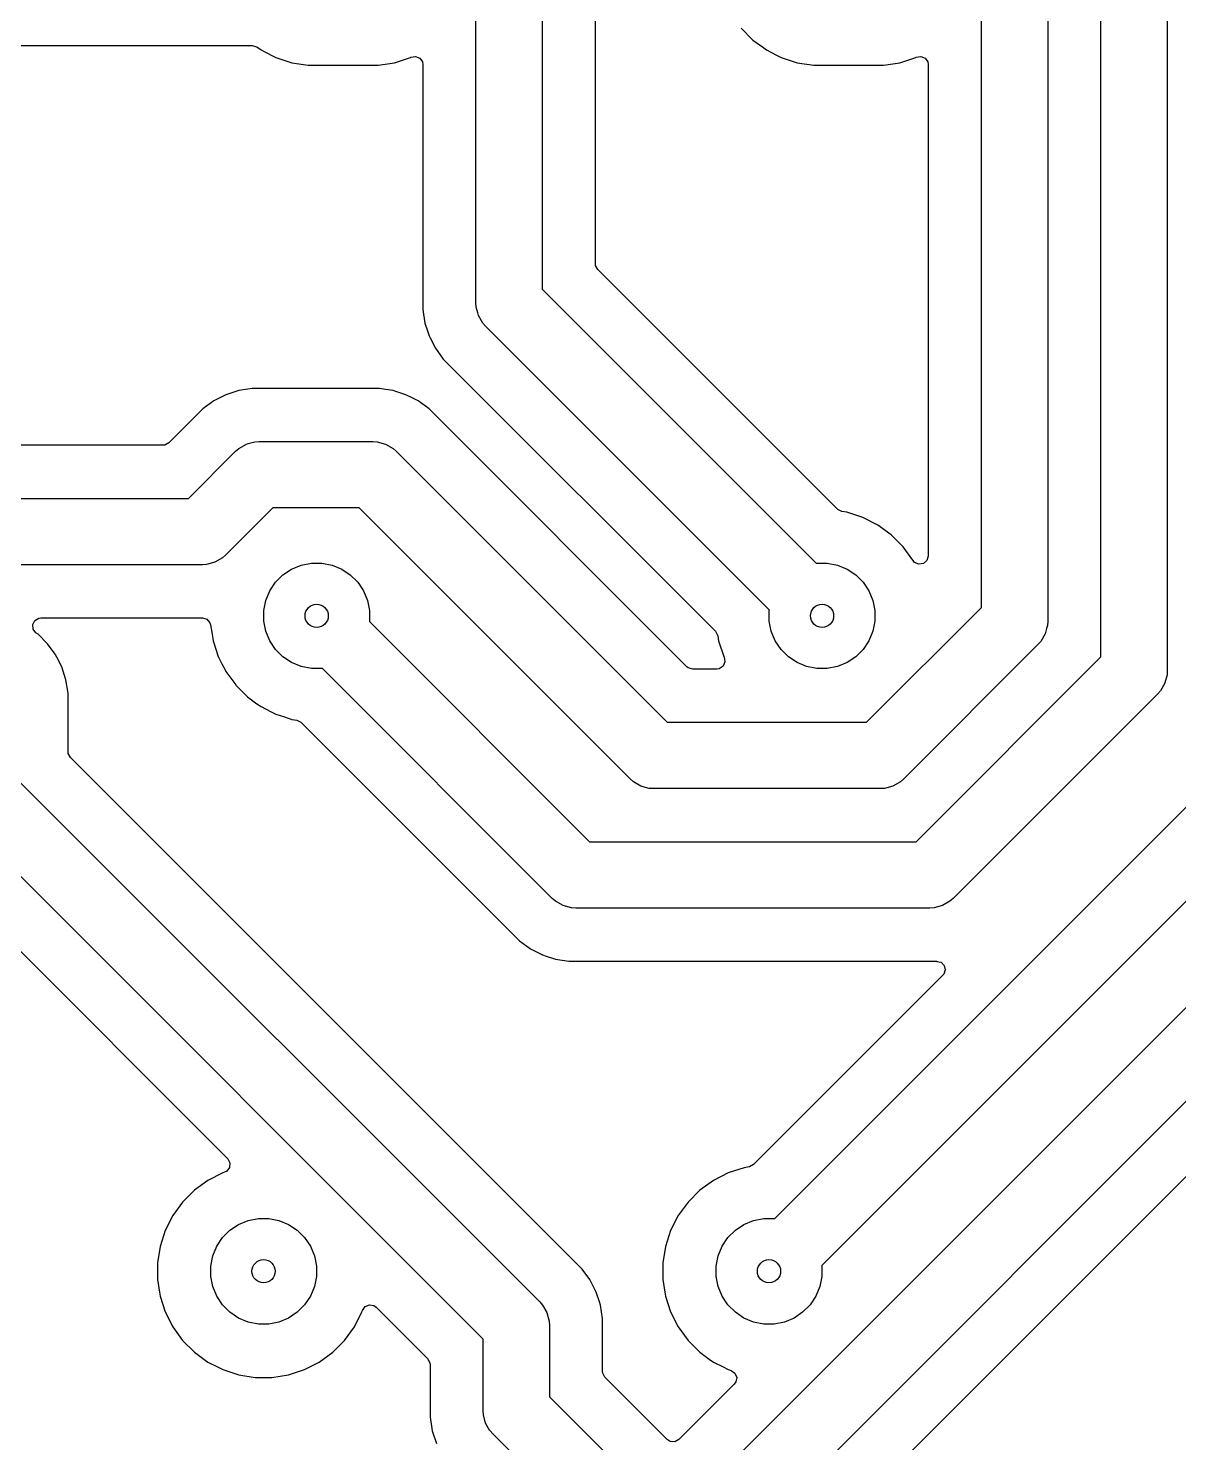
# Model space of a CAD drawing. Extents: x 20 to 124, y -124 to -20.
# Drawn here: x 71.23 to 88.57, y -88.19 to -66.87 of the extents above; entities that cross this region are included whole.
import ezdxf

# ---------------------------------------------------------------- set-up
doc = ezdxf.new("R2010")
doc.units = 0
doc.layers.add('BLACK', color=7, linetype='CONTINUOUS')
doc.layers.add('WHITE', color=7, linetype='CONTINUOUS')

msp = doc.modelspace()

# ---------------------------------------------------------------- linework, layer by layer
at = {"layer": 'BLACK', "linetype": 'CONTINUOUS'}
for p, q in [((88.4003, -56.5288), (88.4003, -76.5477)), ((87.4003, -76.340593), (87.4003, -56.735906)), ((86.5967, -60.744), (86.5967, -75.8033)), ((85.5967, -75.596193), (85.5967, -61.2425)), ((78.9767, -63.475195), (78.9767, -70.797094)), ((77.9767, -71.0042), (77.9767, -63.7825)), ((79.7772, -70.414153), (79.7772, -64.065219)), ((81.974205, -66.865154), (82.152345, -67.043294)), ((70.424348, -67.123), (71.897648, -67.123)), ((71.897648, -67.123), (74.601762, -67.123)), ((74.601762, -67.123), (74.668801, -67.142685)), ((74.668801, -67.142685), (74.674637, -67.146675)), ((74.674637, -67.146675), (74.736155, -67.19137)), ((82.152345, -67.043294), (82.15235, -67.043298)), ((82.15235, -67.043298), (82.294647, -67.146682)), ((82.294647, -67.146682), (82.356155, -67.19137)), ((74.736155, -67.19137), (74.7738, -67.210551)), ((74.7738, -67.210551), (74.960616, -67.305739)), ((74.960616, -67.305739), (74.960618, -67.305739)), ((74.960618, -67.305739), (74.960621, -67.305741)), ((74.960621, -67.305741), (75.200215, -67.38359)), ((76.749785, -67.38359), (76.989379, -67.305741)), ((76.989379, -67.305741), (76.995899, -67.302418)), ((76.995899, -67.302418), (77.064565, -67.289518)), ((77.064565, -67.289518), (77.129308, -67.31579)), ((77.129308, -67.31579), (77.169569, -67.372893)), ((77.169569, -67.372893), (77.1762, -67.4129)), ((82.356155, -67.19137), (82.499184, -67.264247)), ((82.499184, -67.264247), (82.580616, -67.305739)), ((82.580616, -67.305739), (82.580618, -67.305739)), ((82.580618, -67.305739), (82.580621, -67.305741)), ((82.580621, -67.305741), (82.820215, -67.38359)), ((84.369785, -67.38359), (84.609379, -67.305741)), ((84.609379, -67.305741), (84.615899, -67.302418)), ((84.615899, -67.302418), (84.684565, -67.289518)), ((84.684565, -67.289518), (84.749308, -67.31579)), ((84.749308, -67.31579), (84.789569, -67.372893)), ((84.789569, -67.372893), (84.7962, -67.4129)), ((75.200215, -67.38359), (75.449038, -67.423)), ((75.449038, -67.423), (75.449039, -67.423)), ((75.449039, -67.423), (76.500961, -67.423)), ((76.500961, -67.423), (76.500962, -67.423)), ((76.500962, -67.423), (76.749785, -67.38359)), ((77.1762, -67.4129), (77.1762, -71.106551)), ((82.820215, -67.38359), (83.069038, -67.423)), ((83.069038, -67.423), (83.069039, -67.423)), ((83.069039, -67.423), (84.120961, -67.423)), ((84.120961, -67.423), (84.120962, -67.423)), ((84.120962, -67.423), (84.369785, -67.38359)), ((84.7962, -67.4129), (84.7962, -74.82313)), ((80.949493, -89.3598), (102.2217, -68.087593)), ((103.075254, -68.648253), (81.656594, -90.066911)), ((82.908629, -89.946954), (103.56185, -69.293732)), ((79.780034, -70.440511), (79.7772, -70.414153)), ((79.813519, -70.501834), (79.780034, -70.440511)), ((83.426407, -74.114723), (79.813519, -70.501834)), ((82.482278, -84.808115), (96.7317, -70.558693)), ((78.9767, -70.797094), (83.107721, -74.928115)), ((77.1762, -71.106551), (77.208222, -71.308734)), ((77.980977, -71.069447), (77.9767, -71.0042)), ((77.980977, -71.069463), (77.980977, -71.069447)), ((78.004317, -71.156567), (77.980977, -71.069463)), ((78.01476, -71.195542), (78.004317, -71.156567)), ((78.080023, -71.308581), (78.01476, -71.195542)), ((97.585253, -71.119354), (83.189384, -85.515221)), ((77.208222, -71.308734), (77.245986, -71.424958)), ((77.245986, -71.424958), (77.27148, -71.503419)), ((78.080038, -71.308596), (78.080023, -71.308581)), ((78.123147, -71.357753), (78.080038, -71.308596)), ((82.400615, -75.635221), (78.123147, -71.357753)), ((77.27148, -71.503419), (77.271481, -71.50342)), ((77.271481, -71.50342), (77.271482, -71.503424)), ((77.271482, -71.503424), (77.28572, -71.531366)), ((77.28572, -71.531366), (77.364413, -71.685811)), ((77.364413, -71.685811), (77.484734, -71.851419)), ((77.484734, -71.851419), (77.484735, -71.85142)), ((77.484735, -71.85142), (77.484736, -71.851421)), ((77.484736, -71.851421), (81.587223, -75.953907)), ((74.025386, -72.482615), (73.859786, -72.602928)), ((74.207781, -72.389678), (74.025386, -72.482615)), ((74.207784, -72.389677), (74.207781, -72.389678)), ((74.402461, -72.326423), (74.207784, -72.389677)), ((74.402464, -72.326423), (74.402461, -72.326423)), ((74.537254, -72.305073), (74.402464, -72.326423)), ((74.604649, -72.294399), (74.537254, -72.305073)), ((74.809352, -72.294399), (74.604649, -72.294399)), ((74.814463, -72.294399), (74.809352, -72.294399)), ((74.814487, -72.2944), (74.814463, -72.294399)), ((76.524551, -72.2944), (74.814487, -72.2944)), ((76.524552, -72.2944), (76.524551, -72.2944)), ((76.611935, -72.30824), (76.524552, -72.2944)), ((76.72673, -72.326422), (76.611935, -72.30824)), ((76.726731, -72.326422), (76.72673, -72.326422)), ((76.726735, -72.326423), (76.726731, -72.326422)), ((76.753498, -72.335119), (76.726735, -72.326423)), ((76.921419, -72.38968), (76.753498, -72.335119)), ((77.012614, -72.436146), (76.921419, -72.38968)), ((77.103811, -72.482613), (77.012614, -72.436146)), ((77.269419, -72.602934), (77.103811, -72.482613)), ((73.859782, -72.602932), (73.347034, -73.115681)), ((73.859786, -72.602928), (73.859782, -72.602932)), ((77.269421, -72.602936), (77.269419, -72.602934)), ((81.156966, -76.490481), (77.269421, -72.602936)), ((73.347034, -73.115681), (73.285711, -73.149166)), ((74.402619, -73.198223), (74.515658, -73.13296)), ((74.515658, -73.13296), (74.542301, -73.12582)), ((74.542301, -73.12582), (74.641737, -73.099177)), ((74.641737, -73.099177), (74.641752, -73.099177)), ((74.641752, -73.099177), (74.707, -73.0949)), ((74.707, -73.0949), (76.4222, -73.0949)), ((76.4222, -73.0949), (76.487448, -73.099177)), ((76.487448, -73.099177), (76.487463, -73.099177)), ((76.487463, -73.099177), (76.611135, -73.132315)), ((76.611135, -73.132315), (76.613542, -73.13296)), ((76.613542, -73.13296), (76.726581, -73.198223)), ((73.259353, -73.152), (69.746142, -73.152)), ((73.285711, -73.149166), (73.259353, -73.152)), ((73.642294, -73.9525), (74.353447, -73.241346)), ((74.353447, -73.241346), (74.402611, -73.19823)), ((74.402611, -73.19823), (74.402619, -73.198223)), ((76.726581, -73.198223), (76.726596, -73.198238)), ((76.726596, -73.198238), (76.775753, -73.241347)), ((76.775753, -73.241347), (80.861707, -77.3273)), ((69.048429, -73.9525), (73.642294, -73.9525)), ((74.914107, -74.0949), (74.202953, -74.806053)), ((76.215094, -74.0949), (74.914107, -74.0949)), ((80.301046, -78.180853), (76.215094, -74.0949)), ((83.431554, -74.119585), (83.426407, -74.114723)), ((83.494689, -74.149515), (83.431554, -74.119585)), ((83.569783, -74.161409), (83.494689, -74.149515)), ((83.569785, -74.16141), (83.569783, -74.161409)), ((83.809379, -74.239259), (83.569785, -74.16141)), ((84.033845, -74.35363), (83.809379, -74.239259)), ((84.033847, -74.353631), (84.033845, -74.35363)), ((84.033848, -74.353632), (84.033847, -74.353631)), ((84.237649, -74.501701), (84.033848, -74.353632)), ((84.237654, -74.501705), (84.237649, -74.501701)), ((84.415794, -74.679845), (84.237654, -74.501705)), ((74.202953, -74.806053), (74.153796, -74.849161)), ((84.415798, -74.67985), (84.415794, -74.679845)), ((84.56387, -74.883655), (84.415798, -74.67985)), ((84.7962, -74.82313), (84.776515, -74.890169)), ((73.8494, -74.9525), (69.048429, -74.9525)), ((73.914648, -74.948223), (73.8494, -74.9525)), ((73.914663, -74.948223), (73.914648, -74.948223)), ((74.040742, -74.91444), (73.914663, -74.948223)), ((74.153781, -74.849177), (74.040742, -74.91444)), ((74.153796, -74.849161), (74.153781, -74.849177)), ((75.067485, -75.104092), (75.197883, -75.016963)), ((75.197883, -75.016963), (75.342772, -74.956948)), ((75.342772, -74.956948), (75.496586, -74.926352)), ((75.496586, -74.926352), (75.653414, -74.926352)), ((75.653414, -74.926352), (75.807228, -74.956948)), ((75.807228, -74.956948), (75.952117, -75.016963)), ((75.952117, -75.016963), (76.082515, -75.104092)), ((83.107721, -74.928115), (83.116586, -74.926352)), ((83.116586, -74.926352), (83.273414, -74.926352)), ((83.273414, -74.926352), (83.427228, -74.956948)), ((83.427228, -74.956948), (83.572117, -75.016963)), ((83.572117, -75.016963), (83.702515, -75.104092)), ((84.566415, -74.887807), (84.56387, -74.883655)), ((84.56762, -74.887068), (84.566415, -74.887807)), ((84.590997, -74.916843), (84.56762, -74.887068)), ((84.654553, -74.945868), (84.590997, -74.916843)), ((84.723711, -74.935924), (84.654553, -74.945868)), ((84.776515, -74.890169), (84.723711, -74.935924)), ((74.869463, -75.345383), (74.956592, -75.214985)), ((74.956592, -75.214985), (75.067485, -75.104092)), ((76.082515, -75.104092), (76.193408, -75.214985)), ((76.193408, -75.214985), (76.280537, -75.345383)), ((83.702515, -75.104092), (83.813408, -75.214985)), ((83.813408, -75.214985), (83.900537, -75.345383)), ((74.809448, -75.490272), (74.869463, -75.345383)), ((76.280537, -75.345383), (76.340552, -75.490272)), ((83.900537, -75.345383), (83.960552, -75.490272)), ((74.778852, -75.644086), (74.809448, -75.490272)), ((74.778852, -75.800914), (74.778852, -75.644086)), ((76.340552, -75.490272), (76.371148, -75.644086)), ((76.371148, -75.644086), (76.371148, -75.800914)), ((82.398852, -75.644086), (82.400615, -75.635221)), ((82.398852, -75.800914), (82.398852, -75.644086)), ((83.865594, -77.3273), (85.5967, -75.596193)), ((83.960552, -75.490272), (83.991148, -75.644086)), ((83.991148, -75.644086), (83.991148, -75.800914)), ((71.293321, -75.852375), (71.325926, -75.79058)), ((71.2993, -75.921989), (71.293321, -75.852375)), ((71.325926, -75.79058), (71.386765, -75.756223)), ((71.386765, -75.756223), (71.414851, -75.753)), ((71.414851, -75.753), (73.853475, -75.753)), ((73.853475, -75.753), (73.920514, -75.772685)), ((73.920514, -75.772685), (73.966269, -75.825489)), ((73.966269, -75.825489), (73.975947, -75.857599)), ((73.975947, -75.857599), (73.998585, -76.000528)), ((74.809448, -75.954728), (74.778852, -75.800914)), ((76.371148, -75.800914), (76.369384, -75.809778)), ((76.369384, -75.809778), (79.688607, -79.129)), ((82.429448, -75.954728), (82.398852, -75.800914)), ((83.991148, -75.800914), (83.960552, -75.954728)), ((86.592423, -75.868563), (86.58029, -75.913842)), ((86.5967, -75.8033), (86.592423, -75.868547)), ((86.592423, -75.868547), (86.592423, -75.868563)), ((71.341966, -75.977318), (71.2993, -75.921989)), ((71.373913, -76.000528), (71.341966, -75.977318)), ((71.518671, -76.145286), (71.373913, -76.000528)), ((73.998585, -76.000528), (74.01391, -76.097285)), ((74.01391, -76.097285), (74.09176, -76.336883)), ((74.869463, -76.099617), (74.809448, -75.954728)), ((74.956592, -76.230015), (74.869463, -76.099617)), ((81.587223, -75.953907), (81.620708, -76.01523)), ((81.620708, -76.01523), (81.622015, -76.022189)), ((81.622015, -76.022189), (81.633909, -76.097282)), ((81.633909, -76.097282), (81.71176, -76.336883)), ((82.489463, -76.099617), (82.429448, -75.954728)), ((82.576592, -76.230015), (82.489463, -76.099617)), ((83.900537, -76.099617), (83.813408, -76.230015)), ((83.960552, -75.954728), (83.900537, -76.099617)), ((86.493368, -76.107689), (86.450253, -76.156854)), ((86.493377, -76.107681), (86.493368, -76.107689)), ((86.55864, -75.994642), (86.493377, -76.107681)), ((86.58029, -75.913842), (86.55864, -75.994642)), ((71.631256, -76.300249), (71.518671, -76.145286)), ((71.638987, -76.31089), (71.631256, -76.300249)), ((71.657132, -76.346502), (71.638987, -76.31089)), ((75.067485, -76.340908), (74.956592, -76.230015)), ((82.687485, -76.340908), (82.576592, -76.230015)), ((83.813408, -76.230015), (83.702515, -76.340908)), ((86.450253, -76.156854), (84.426253, -78.180853)), ((71.731918, -76.493276), (71.657132, -76.346502)), ((71.795177, -76.687965), (71.731918, -76.493276)), ((74.09176, -76.336883), (74.147027, -76.445349)), ((74.147027, -76.445349), (74.188528, -76.5268)), ((74.188528, -76.5268), (74.206132, -76.561348)), ((75.197883, -76.428037), (75.067485, -76.340908)), ((75.342772, -76.488052), (75.197883, -76.428037)), ((75.496586, -76.518648), (75.342772, -76.488052)), ((75.653414, -76.518648), (75.496586, -76.518648)), ((75.662278, -76.516884), (75.653414, -76.518648)), ((79.127946, -79.982553), (75.662278, -76.516884)), ((81.177608, -76.507115), (81.156966, -76.490481)), ((81.244647, -76.5268), (81.177608, -76.507115)), ((81.606179, -76.5268), (81.244647, -76.5268)), ((81.64618, -76.520171), (81.606179, -76.5268)), ((81.703286, -76.479912), (81.64618, -76.520171)), ((81.72956, -76.415171), (81.703286, -76.479912)), ((81.71176, -76.336883), (81.716662, -76.346502)), ((81.716662, -76.346502), (81.72956, -76.415171)), ((82.817883, -76.428037), (82.687485, -76.340908)), ((82.962772, -76.488052), (82.817883, -76.428037)), ((83.116586, -76.518648), (82.962772, -76.488052)), ((83.273414, -76.518648), (83.116586, -76.518648)), ((83.427228, -76.488052), (83.273414, -76.518648)), ((83.572117, -76.428037), (83.427228, -76.488052)), ((83.702515, -76.340908), (83.572117, -76.428037)), ((84.611894, -79.129), (87.4003, -76.340593)), ((88.4003, -76.5477), (88.396023, -76.612947)), ((71.8272, -76.890148), (71.795177, -76.687965)), ((74.206132, -76.561348), (74.354201, -76.765149)), ((88.36224, -76.739042), (88.296977, -76.852081)), ((88.363929, -76.732737), (88.36224, -76.739042)), ((88.396023, -76.612963), (88.363929, -76.732737)), ((88.396023, -76.612947), (88.396023, -76.612963)), ((71.8272, -77.769853), (71.8272, -76.890148)), ((74.354201, -76.765149), (74.354205, -76.765154)), ((74.354205, -76.765154), (74.532345, -76.943294)), ((74.532345, -76.943294), (74.53235, -76.943298)), ((74.53235, -76.943298), (74.674973, -77.046919)), ((88.253853, -76.901254), (85.172553, -79.982553)), ((88.296968, -76.852089), (88.253853, -76.901254)), ((88.296977, -76.852081), (88.296968, -76.852089)), ((74.674973, -77.046919), (74.736155, -77.09137)), ((74.736155, -77.09137), (74.879184, -77.164247)), ((74.879184, -77.164247), (74.960616, -77.205739)), ((74.960616, -77.205739), (74.960618, -77.205739)), ((74.960618, -77.205739), (74.960621, -77.205741)), ((74.960621, -77.205741), (75.089049, -77.24747)), ((75.089049, -77.24747), (75.200214, -77.28359)), ((75.200214, -77.28359), (75.239439, -77.289802)), ((75.239439, -77.289802), (75.275306, -77.295483)), ((75.275306, -77.295483), (75.338441, -77.325412)), ((75.338441, -77.325412), (75.34359, -77.330275)), ((75.34359, -77.330275), (78.634281, -80.620966)), ((80.861707, -77.3273), (83.865594, -77.3273)), ((71.830034, -77.796211), (71.8272, -77.769853)), ((71.863519, -77.857534), (71.830034, -77.796211)), ((79.429192, -85.423208), (71.863519, -77.857534)), ((71.0267, -78.152793), (78.938654, -86.064747)), ((80.35021, -78.223968), (80.301046, -78.180853)), ((80.350219, -78.223977), (80.35021, -78.223968)), ((80.463258, -78.28924), (80.350219, -78.223977)), ((84.377081, -78.223977), (84.264042, -78.28924)), ((84.377096, -78.223961), (84.377081, -78.223977)), ((84.426253, -78.180853), (84.377096, -78.223961)), ((80.589337, -78.323023), (80.463258, -78.28924)), ((80.589352, -78.323023), (80.589337, -78.323023)), ((80.6546, -78.3273), (80.589352, -78.323023)), ((84.0727, -78.3273), (80.6546, -78.3273)), ((84.137948, -78.323023), (84.0727, -78.3273)), ((84.137963, -78.323023), (84.137948, -78.323023)), ((84.264042, -78.28924), (84.137963, -78.323023)), ((78.0851, -86.625406), (70.173147, -78.713453)), ((79.688607, -79.129), (84.611894, -79.129)), ((70.19019, -79.862575), (74.233592, -83.905976)), ((79.17711, -80.025668), (79.127946, -79.982553)), ((79.177119, -80.025677), (79.17711, -80.025668)), ((79.290158, -80.09094), (79.177119, -80.025677)), ((79.416237, -80.124723), (79.290158, -80.09094)), ((79.416252, -80.124723), (79.416237, -80.124723)), ((79.4815, -80.129), (79.416252, -80.124723)), ((84.819, -80.129), (79.4815, -80.129)), ((84.884248, -80.124723), (84.819, -80.129)), ((84.884263, -80.124723), (84.884248, -80.124723)), ((85.010342, -80.09094), (84.884263, -80.124723)), ((85.123381, -80.025677), (85.010342, -80.09094)), ((85.123396, -80.025661), (85.123381, -80.025677)), ((85.172553, -79.982553), (85.123396, -80.025661)), ((78.634281, -80.620966), (78.799889, -80.741287)), ((78.799889, -80.741287), (78.891085, -80.787753)), ((78.891085, -80.787753), (78.982276, -80.834218)), ((78.982276, -80.834218), (78.982278, -80.834218)), ((78.982278, -80.834218), (78.982281, -80.83422)), ((78.982281, -80.83422), (79.036636, -80.851881)), ((79.036636, -80.851881), (79.176965, -80.897477)), ((79.176965, -80.897477), (79.379148, -80.9295)), ((79.379148, -80.9295), (79.379149, -80.9295)), ((79.379149, -80.9295), (84.926224, -80.9295)), ((84.926224, -80.9295), (84.926224, -80.930916)), ((84.926224, -80.930916), (84.988366, -80.943965)), ((84.988366, -80.943965), (85.038127, -80.993012)), ((85.038127, -80.993012), (85.053472, -81.061176)), ((85.017408, -81.140905), (82.16359, -83.994723)), ((85.029529, -81.126815), (85.017408, -81.140905)), ((85.053472, -81.061176), (85.029529, -81.126815)), ((74.233592, -83.905976), (74.267077, -83.967299)), ((74.267077, -83.967299), (74.262093, -84.036991)), ((82.16359, -83.994723), (82.102267, -84.028208)), ((74.16062, -84.119258), (73.936151, -84.233632)), ((74.184231, -84.111587), (74.16062, -84.119258)), ((74.220221, -84.092924), (74.184231, -84.111587)), ((74.262093, -84.036991), (74.220221, -84.092924)), ((81.780618, -84.11926), (81.556151, -84.233632)), ((82.020217, -84.041409), (81.780618, -84.11926)), ((82.095309, -84.029515), (82.020217, -84.041409)), ((82.102267, -84.028208), (82.095309, -84.029515)), ((73.732345, -84.381705), (73.554205, -84.559845)), ((73.73235, -84.381701), (73.732345, -84.381705)), ((73.936151, -84.233632), (73.73235, -84.381701)), ((81.352345, -84.381705), (81.174205, -84.559845)), ((81.35235, -84.381701), (81.352345, -84.381705)), ((81.556151, -84.233632), (81.35235, -84.381701)), ((73.554201, -84.55985), (73.406132, -84.763651)), ((73.554205, -84.559845), (73.554201, -84.55985)), ((81.174201, -84.55985), (81.026132, -84.763651)), ((81.174205, -84.559845), (81.174201, -84.55985)), ((73.406132, -84.763651), (73.29176, -84.988116)), ((74.397883, -84.896963), (74.542772, -84.836948)), ((74.542772, -84.836948), (74.696586, -84.806352)), ((74.696586, -84.806352), (74.853414, -84.806352)), ((74.853414, -84.806352), (75.007228, -84.836948)), ((75.007228, -84.836948), (75.152117, -84.896963)), ((81.026132, -84.763651), (80.91176, -84.988116)), ((82.017883, -84.896963), (82.162772, -84.836948)), ((82.162772, -84.836948), (82.316586, -84.806352)), ((82.316586, -84.806352), (82.473414, -84.806352)), ((82.473414, -84.806352), (82.482278, -84.808115)), ((73.29176, -84.988116), (73.21391, -85.227714)), ((74.156592, -85.094985), (74.267485, -84.984092)), ((74.267485, -84.984092), (74.397883, -84.896963)), ((75.152117, -84.896963), (75.282515, -84.984092)), ((75.282515, -84.984092), (75.393408, -85.094985)), ((80.91176, -84.988116), (80.83391, -85.227714)), ((81.776592, -85.094985), (81.887485, -84.984092)), ((81.887485, -84.984092), (82.017883, -84.896963)), ((73.21391, -85.227715), (73.1745, -85.476538)), ((73.21391, -85.227714), (73.21391, -85.227715)), ((74.009448, -85.370272), (74.069463, -85.225383)), ((74.069463, -85.225383), (74.156592, -85.094985)), ((75.393408, -85.094985), (75.480537, -85.225383)), ((75.480537, -85.225383), (75.540552, -85.370272)), ((80.83391, -85.227715), (80.7945, -85.476538)), ((80.83391, -85.227714), (80.83391, -85.227715)), ((81.629448, -85.370272), (81.689463, -85.225383)), ((81.689463, -85.225383), (81.776592, -85.094985)), ((73.1745, -85.476538), (73.1745, -85.728462)), ((73.978852, -85.524086), (74.009448, -85.370272)), ((75.540552, -85.370272), (75.571148, -85.524086)), ((79.429207, -85.423222), (79.429192, -85.423208)), ((79.432318, -85.426333), (79.429207, -85.423222)), ((79.432319, -85.426334), (79.432318, -85.426333)), ((79.577066, -85.571081), (79.432319, -85.426334)), ((80.7945, -85.476538), (80.7945, -85.728462)), ((81.598852, -85.524086), (81.629448, -85.370272)), ((73.978852, -85.680914), (73.978852, -85.524086)), ((74.009448, -85.834728), (73.978852, -85.680914)), ((75.571148, -85.680914), (75.540552, -85.834728)), ((75.571148, -85.524086), (75.571148, -85.680914)), ((79.691409, -85.728462), (79.577066, -85.571081)), ((81.598852, -85.680914), (81.598852, -85.524086)), ((81.629448, -85.834728), (81.598852, -85.680914)), ((83.191148, -85.680914), (83.160552, -85.834728)), ((83.189384, -85.515221), (83.191148, -85.524086)), ((83.191148, -85.524086), (83.191148, -85.680914)), ((73.1745, -85.728462), (73.204692, -85.919087)), ((73.204692, -85.919087), (73.21391, -85.977285)), ((74.069463, -85.979617), (74.009448, -85.834728)), ((75.540552, -85.834728), (75.480537, -85.979617)), ((79.691411, -85.728465), (79.691409, -85.728462)), ((79.691412, -85.728466), (79.691411, -85.728465)), ((79.697385, -85.736686), (79.691412, -85.728466)), ((79.790321, -85.919081), (79.697385, -85.736686)), ((79.790323, -85.919087), (79.790321, -85.919081)), ((79.83719, -86.063331), (79.790323, -85.919087)), ((80.7945, -85.728462), (80.824692, -85.919087)), ((80.824692, -85.919087), (80.83391, -85.977285)), ((81.689463, -85.979617), (81.629448, -85.834728)), ((83.160552, -85.834728), (83.100537, -85.979617)), ((73.21391, -85.977285), (73.29176, -86.216883)), ((74.156592, -86.110015), (74.069463, -85.979617)), ((74.267485, -86.220908), (74.156592, -86.110015)), ((75.393408, -86.110015), (75.282515, -86.220908)), ((75.480537, -85.979617), (75.393408, -86.110015)), ((76.265912, -86.193272), (76.305348, -86.135596)), ((76.305348, -86.135596), (76.369707, -86.108397)), ((76.369707, -86.108397), (76.438553, -86.120311)), ((76.438553, -86.120311), (76.471524, -86.143908)), ((78.938654, -86.064747), (78.981769, -86.113911)), ((78.981769, -86.113911), (78.981777, -86.113919)), ((78.981777, -86.113919), (79.04704, -86.226958)), ((79.83719, -86.063333), (79.83719, -86.063331)), ((79.853577, -86.113765), (79.83719, -86.063333)), ((79.8856, -86.315948), (79.853577, -86.113765)), ((80.83391, -85.977285), (80.91176, -86.216883)), ((81.776592, -86.110015), (81.689463, -85.979617)), ((81.887485, -86.220908), (81.776592, -86.110015)), ((83.013408, -86.110015), (82.902515, -86.220908)), ((83.100537, -85.979617), (83.013408, -86.110015)), ((73.29176, -86.216883), (73.406132, -86.441348)), ((74.397883, -86.308037), (74.267485, -86.220908)), ((74.542772, -86.368052), (74.397883, -86.308037)), ((75.152117, -86.308037), (75.007228, -86.368052)), ((75.282515, -86.220908), (75.152117, -86.308037)), ((76.14387, -86.441345), (76.258241, -86.216879)), ((76.258241, -86.216879), (76.258243, -86.216874)), ((76.258243, -86.216874), (76.265912, -86.193272)), ((76.471524, -86.143908), (77.248281, -86.920665)), ((79.04704, -86.226958), (79.04704, -86.226959)), ((79.04704, -86.226959), (79.080823, -86.353037)), ((79.080823, -86.353037), (79.080823, -86.353052)), ((79.080823, -86.353052), (79.0851, -86.4183)), ((79.8856, -87.112534), (79.8856, -86.315948)), ((80.91176, -86.216883), (81.026132, -86.441348)), ((82.017883, -86.308037), (81.887485, -86.220908)), ((82.162772, -86.368052), (82.017883, -86.308037)), ((82.772117, -86.308037), (82.627228, -86.368052)), ((82.902515, -86.220908), (82.772117, -86.308037)), ((73.406132, -86.441348), (73.554201, -86.645149)), ((74.696586, -86.398648), (74.542772, -86.368052)), ((74.853414, -86.398648), (74.696586, -86.398648)), ((75.007228, -86.368052), (74.853414, -86.398648)), ((75.995793, -86.645156), (76.14387, -86.441345)), ((79.0851, -86.4183), (79.0851, -87.495486)), ((81.026132, -86.441348), (81.174201, -86.645149)), ((82.316586, -86.398648), (82.162772, -86.368052)), ((82.473414, -86.398648), (82.316586, -86.398648)), ((82.627228, -86.368052), (82.473414, -86.398648)), ((73.554201, -86.645149), (73.554205, -86.645154)), ((73.554205, -86.645154), (73.732343, -86.823292)), ((75.817656, -86.823293), (75.995793, -86.645156)), ((78.0851, -87.7027), (78.0851, -86.625406)), ((81.174201, -86.645149), (81.174205, -86.645154)), ((81.174205, -86.645154), (81.352343, -86.823292)), ((73.732343, -86.823292), (73.73235, -86.823298)), ((73.73235, -86.823298), (73.874647, -86.926682)), ((73.874647, -86.926682), (73.936155, -86.97137)), ((73.936155, -86.97137), (74.079184, -87.044247)), ((75.389379, -87.085741), (75.613845, -86.97137)), ((75.613845, -86.97137), (75.817656, -86.823293)), ((77.248281, -86.920665), (77.281766, -86.981988)), ((77.281766, -86.981988), (77.2846, -87.008346)), ((81.352343, -86.823292), (81.35235, -86.823298)), ((81.35235, -86.823298), (81.494647, -86.926682)), ((81.494647, -86.926682), (81.556155, -86.97137)), ((81.556155, -86.97137), (81.70289, -87.046135)), ((74.079184, -87.044247), (74.160616, -87.085739)), ((74.160616, -87.085739), (74.160618, -87.085739)), ((74.160618, -87.085739), (74.160621, -87.085741)), ((74.160621, -87.085741), (74.400215, -87.16359)), ((74.400215, -87.16359), (74.649038, -87.203)), ((74.649038, -87.203), (74.649039, -87.203)), ((74.649039, -87.203), (74.900961, -87.203)), ((74.900961, -87.203), (74.900962, -87.203)), ((74.900962, -87.203), (75.149785, -87.16359)), ((75.149785, -87.16359), (75.389379, -87.085741)), ((77.2846, -87.008346), (77.2846, -87.805051)), ((79.888434, -87.138895), (79.8856, -87.112534)), ((79.921921, -87.200217), (79.888434, -87.138895)), ((80.861799, -88.140056), (79.921921, -87.200217)), ((81.70289, -87.046135), (81.78062, -87.085741)), ((81.78062, -87.085741), (81.780623, -87.085742)), ((81.780623, -87.085742), (81.822794, -87.099444)), ((81.822794, -87.099444), (81.880469, -87.138881)), ((81.880469, -87.138881), (81.907668, -87.20324)), ((81.907668, -87.20324), (81.895754, -87.272086)), ((81.872157, -87.305056), (81.037159, -88.140054)), ((81.895754, -87.272086), (81.872157, -87.305056)), ((79.0851, -87.495486), (80.949493, -89.3598)), ((77.2846, -87.805051), (77.316622, -88.007234)), ((78.089378, -87.767963), (78.0851, -87.7027)), ((78.12316, -87.894042), (78.089378, -87.767963)), ((77.316622, -88.007234), (77.379881, -88.201923)), ((78.188423, -88.007081), (78.12316, -87.894042)), ((78.189235, -88.007893), (78.188423, -88.007081)), ((78.231654, -88.056261), (78.189235, -88.007893)), ((80.595934, -90.420441), (78.231654, -88.056261)), ((80.906144, -88.168555), (80.861799, -88.140056)), ((80.975836, -88.173539), (80.906144, -88.168555)), ((81.037159, -88.140054), (80.975836, -88.173539))]:
    msp.add_line(p, q, dxfattribs=at)
at = {"layer": 'BLACK'}
for centre in [(75.575, -75.7225), (83.195, -75.7225), (74.775, -85.6025), (82.395, -85.6025)]:
    msp.add_circle(centre, 0.175, dxfattribs=at)
at = {"layer": 'WHITE'}
for centre in [(75.575, -75.7225), (83.195, -75.7225), (74.775, -85.6025), (82.395, -85.6025)]:
    msp.add_circle(centre, 0.175, dxfattribs=at)

doc.saveas('drawing.dxf')
